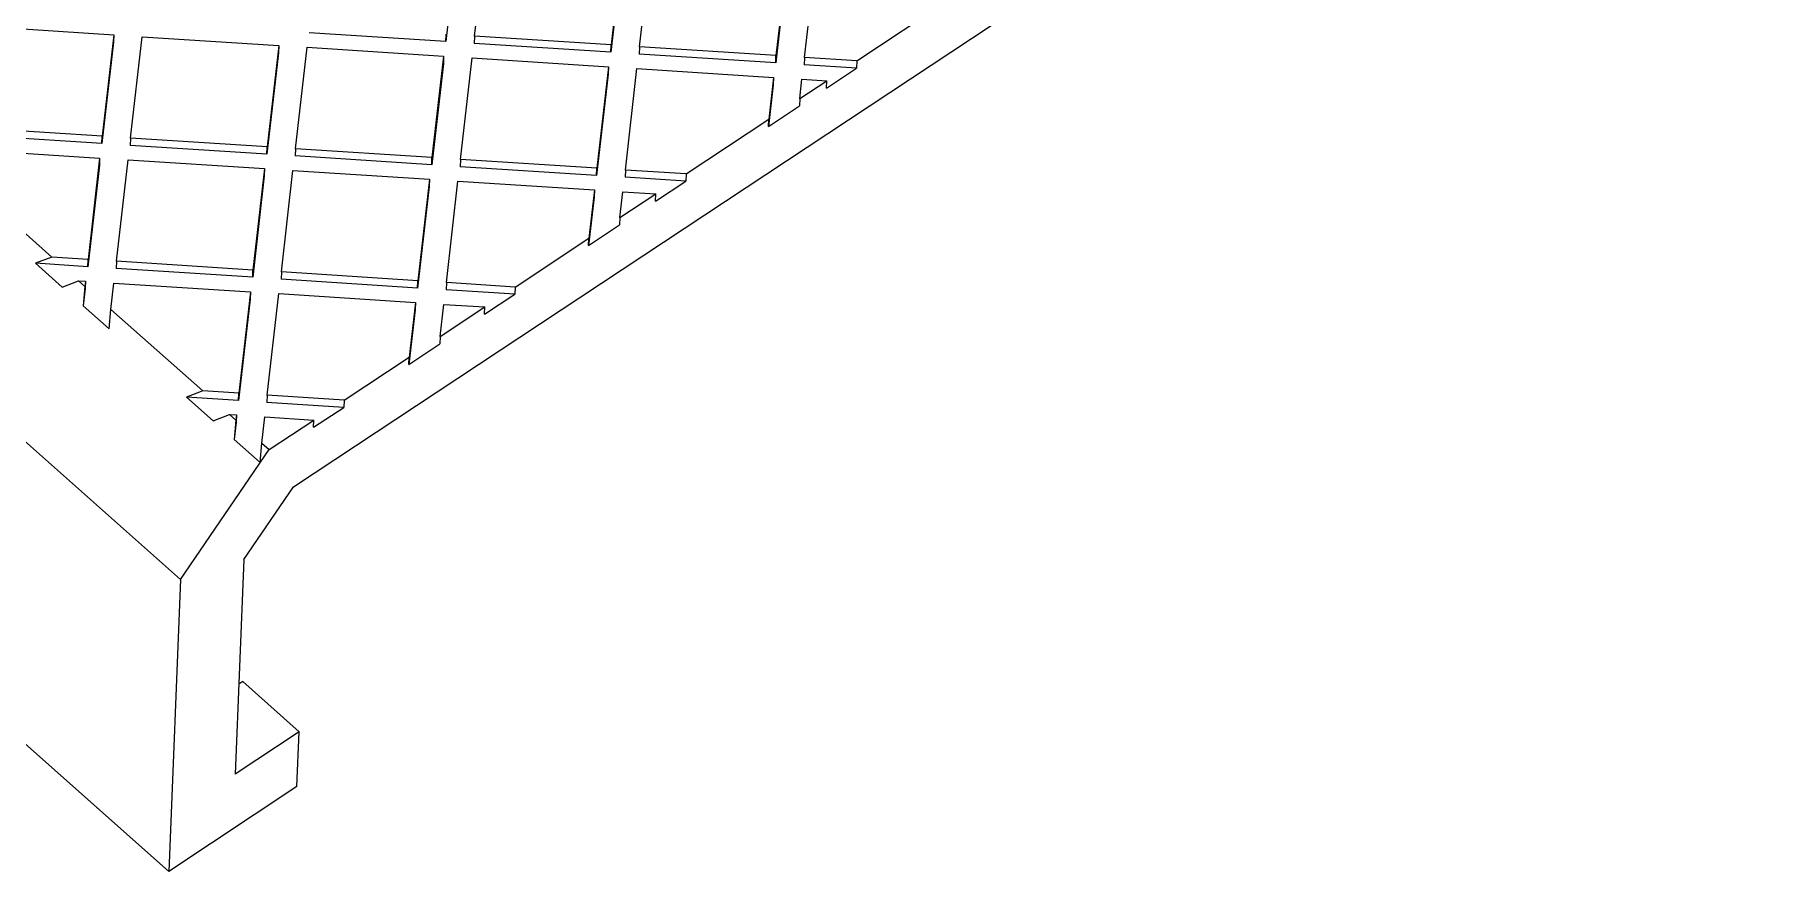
# Model space of a CAD drawing. Header units: millimetres. Extents: x -2140 to -1200, y 2406 to 2649.
# Drawn here: x -1263.66 to -1248.51, y 2438.39 to 2445.73 of the extents above; entities that cross this region are included whole.
import ezdxf

# ---------------------------------------------------------------- set-up
doc = ezdxf.new("R2010")
doc.units = ezdxf.units.MM

msp = doc.modelspace()

# ---------------------------------------------------------------- linework, layer by layer
at = {"color": 7, "linetype": 'Continuous', "lineweight": 25}
for p, q in [((-1261.392, 2441.761), (-1248.509, 2450.282)), ((-1262.381, 2440.951), (-1271.973, 2449.459)), ((-1272.076, 2446.897), (-1262.485, 2438.39)), ((-1259.954, 2446.555), (-1260.056, 2445.666)), ((-1259.803, 2445.714), (-1259.702, 2446.603)), ((-1258.505, 2446.525), (-1258.606, 2445.636)), ((-1258.357, 2445.62), (-1258.255, 2446.509)), ((-1258.507, 2446.461), (-1258.609, 2445.572)), ((-1257.061, 2446.368), (-1257.162, 2445.479)), ((-1257.058, 2446.432), (-1257.16, 2445.543)), ((-1256.91, 2445.527), (-1256.808, 2446.416)), ((-1256.45, 2445.497), (-1255.647, 2446.029)), ((-1264.165, 2445.803), (-1262.968, 2445.725)), ((-1260.056, 2445.666), (-1261.253, 2445.743)), ((-1262.971, 2445.661), (-1263.072, 2444.772)), ((-1262.968, 2445.725), (-1263.07, 2444.836)), ((-1262.968, 2445.725), (-1262.971, 2445.661)), ((-1262.82, 2444.82), (-1262.719, 2445.709)), ((-1262.719, 2445.709), (-1261.521, 2445.632)), ((-1261.521, 2445.632), (-1261.623, 2444.743)), ((-1261.521, 2445.632), (-1261.524, 2445.568)), ((-1261.374, 2444.727), (-1261.272, 2445.616)), ((-1261.272, 2445.616), (-1260.075, 2445.539)), ((-1260.056, 2445.666), (-1260.053, 2445.73)), ((-1259.803, 2445.714), (-1259.806, 2445.649)), ((-1258.609, 2445.572), (-1259.806, 2445.649)), ((-1258.606, 2445.636), (-1259.803, 2445.714)), ((-1258.609, 2445.572), (-1258.606, 2445.636)), ((-1258.357, 2445.62), (-1258.359, 2445.556)), ((-1257.16, 2445.543), (-1258.357, 2445.62)), ((-1261.524, 2445.568), (-1261.626, 2444.679)), ((-1260.077, 2445.475), (-1260.179, 2444.585)), ((-1260.075, 2445.539), (-1260.177, 2444.65)), ((-1260.075, 2445.539), (-1260.077, 2445.475)), ((-1259.927, 2444.633), (-1259.825, 2445.523)), ((-1259.825, 2445.523), (-1258.628, 2445.445)), ((-1258.628, 2445.445), (-1258.73, 2444.556)), ((-1258.628, 2445.445), (-1258.631, 2445.381)), ((-1257.162, 2445.479), (-1258.359, 2445.556)), ((-1257.162, 2445.479), (-1257.16, 2445.543)), ((-1256.91, 2445.527), (-1256.913, 2445.463)), ((-1256.453, 2445.433), (-1256.913, 2445.463)), ((-1256.45, 2445.497), (-1256.91, 2445.527)), ((-1256.45, 2445.497), (-1256.453, 2445.433)), ((-1258.631, 2445.381), (-1258.733, 2444.492)), ((-1258.48, 2444.54), (-1258.379, 2445.429)), ((-1258.379, 2445.429), (-1257.182, 2445.352)), ((-1257.184, 2445.288), (-1257.226, 2444.922)), ((-1257.182, 2445.352), (-1257.224, 2444.986)), ((-1257.182, 2445.352), (-1257.184, 2445.288)), ((-1256.952, 2445.166), (-1256.932, 2445.336)), ((-1256.952, 2445.166), (-1256.715, 2445.322)), ((-1256.932, 2445.336), (-1256.715, 2445.322)), ((-1256.718, 2445.258), (-1256.453, 2445.433)), ((-1256.718, 2445.258), (-1256.715, 2445.322)), ((-1256.952, 2445.166), (-1256.954, 2445.102)), ((-1257.949, 2444.506), (-1257.224, 2444.986)), ((-1257.226, 2444.922), (-1256.954, 2445.102)), ((-1257.226, 2444.922), (-1257.224, 2444.986)), ((-1263.072, 2444.772), (-1264.27, 2444.849)), ((-1263.07, 2444.836), (-1264.267, 2444.913)), ((-1263.072, 2444.772), (-1263.07, 2444.836)), ((-1264.289, 2444.722), (-1263.092, 2444.645)), ((-1262.82, 2444.82), (-1262.823, 2444.756)), ((-1261.626, 2444.679), (-1262.823, 2444.756)), ((-1261.623, 2444.743), (-1262.82, 2444.82)), ((-1261.626, 2444.679), (-1261.623, 2444.743)), ((-1261.374, 2444.727), (-1261.376, 2444.663)), ((-1260.177, 2444.65), (-1261.374, 2444.727)), ((-1263.094, 2444.581), (-1263.196, 2443.692)), ((-1263.092, 2444.645), (-1263.193, 2443.756)), ((-1263.092, 2444.645), (-1263.094, 2444.581)), ((-1262.944, 2443.74), (-1262.842, 2444.629)), ((-1262.842, 2444.629), (-1261.645, 2444.552)), ((-1261.645, 2444.552), (-1261.747, 2443.663)), ((-1261.645, 2444.552), (-1261.648, 2444.488)), ((-1261.497, 2443.647), (-1261.396, 2444.536)), ((-1261.396, 2444.536), (-1260.198, 2444.459)), ((-1260.179, 2444.585), (-1261.376, 2444.663)), ((-1260.179, 2444.585), (-1260.177, 2444.65)), ((-1259.927, 2444.633), (-1259.93, 2444.569)), ((-1258.733, 2444.492), (-1259.93, 2444.569)), ((-1258.73, 2444.556), (-1259.927, 2444.633)), ((-1258.733, 2444.492), (-1258.73, 2444.556)), ((-1258.48, 2444.54), (-1258.483, 2444.476)), ((-1257.949, 2444.506), (-1258.48, 2444.54)), ((-1264.315, 2444.491), (-1263.51, 2443.776)), ((-1261.648, 2444.488), (-1261.749, 2443.599)), ((-1260.201, 2444.395), (-1260.303, 2443.505)), ((-1260.198, 2444.459), (-1260.3, 2443.569)), ((-1260.198, 2444.459), (-1260.201, 2444.395)), ((-1260.051, 2443.553), (-1259.949, 2444.442)), ((-1259.949, 2444.442), (-1258.752, 2444.365)), ((-1257.952, 2444.442), (-1258.483, 2444.476)), ((-1258.217, 2444.267), (-1257.952, 2444.442)), ((-1257.949, 2444.506), (-1257.952, 2444.442)), ((-1258.754, 2444.301), (-1258.803, 2443.879)), ((-1258.752, 2444.365), (-1258.8, 2443.943)), ((-1258.752, 2444.365), (-1258.754, 2444.301)), ((-1258.528, 2444.123), (-1258.502, 2444.349)), ((-1258.528, 2444.123), (-1258.214, 2444.331)), ((-1258.502, 2444.349), (-1258.214, 2444.331)), ((-1258.217, 2444.267), (-1258.214, 2444.331)), ((-1258.528, 2444.123), (-1258.531, 2444.059)), ((-1259.448, 2443.514), (-1258.8, 2443.943)), ((-1258.803, 2443.879), (-1258.531, 2444.059)), ((-1258.803, 2443.879), (-1258.8, 2443.943)), ((-1263.51, 2443.776), (-1263.654, 2443.722)), ((-1263.193, 2443.756), (-1263.51, 2443.776)), ((-1263.42, 2443.514), (-1263.654, 2443.722)), ((-1263.196, 2443.692), (-1263.654, 2443.722)), ((-1263.196, 2443.692), (-1263.193, 2443.756)), ((-1262.944, 2443.74), (-1262.947, 2443.676)), ((-1261.749, 2443.599), (-1262.947, 2443.676)), ((-1261.747, 2443.663), (-1262.944, 2443.74)), ((-1261.749, 2443.599), (-1261.747, 2443.663)), ((-1261.497, 2443.647), (-1261.5, 2443.583)), ((-1260.3, 2443.569), (-1261.497, 2443.647)), ((-1263.42, 2443.514), (-1263.276, 2443.569)), ((-1263.276, 2443.569), (-1263.221, 2443.52)), ((-1263.276, 2443.569), (-1263.215, 2443.565)), ((-1263.221, 2443.52), (-1263.235, 2443.35)), ((-1263.218, 2443.501), (-1263.235, 2443.35)), ((-1263.215, 2443.565), (-1263.221, 2443.52)), ((-1263.215, 2443.565), (-1263.218, 2443.501)), ((-1262.992, 2443.317), (-1262.966, 2443.549)), ((-1262.966, 2443.549), (-1261.769, 2443.472)), ((-1261.769, 2443.472), (-1261.87, 2442.583)), ((-1261.769, 2443.472), (-1261.771, 2443.408)), ((-1260.303, 2443.505), (-1261.5, 2443.583)), ((-1260.303, 2443.505), (-1260.3, 2443.569)), ((-1260.051, 2443.553), (-1260.053, 2443.489)), ((-1259.451, 2443.45), (-1260.053, 2443.489)), ((-1259.448, 2443.514), (-1260.051, 2443.553)), ((-1259.448, 2443.514), (-1259.451, 2443.45)), ((-1263.235, 2443.35), (-1263.007, 2443.148)), ((-1263.007, 2443.148), (-1262.992, 2443.317)), ((-1262.992, 2443.317), (-1262.187, 2442.603)), ((-1261.771, 2443.408), (-1261.873, 2442.519)), ((-1261.621, 2442.567), (-1261.519, 2443.456)), ((-1261.519, 2443.456), (-1260.322, 2443.378)), ((-1260.325, 2443.314), (-1260.379, 2442.836)), ((-1260.322, 2443.378), (-1260.377, 2442.9)), ((-1260.322, 2443.378), (-1260.325, 2443.314)), ((-1260.105, 2443.08), (-1260.073, 2443.362)), ((-1260.105, 2443.08), (-1259.713, 2443.339)), ((-1260.073, 2443.362), (-1259.713, 2443.339)), ((-1259.716, 2443.275), (-1259.451, 2443.45)), ((-1259.716, 2443.275), (-1259.713, 2443.339)), ((-1260.379, 2442.836), (-1260.107, 2443.016)), ((-1260.105, 2443.08), (-1260.107, 2443.016)), ((-1260.947, 2442.523), (-1260.377, 2442.9)), ((-1260.379, 2442.836), (-1260.377, 2442.9)), ((-1262.187, 2442.603), (-1262.331, 2442.548)), ((-1261.87, 2442.583), (-1262.187, 2442.603)), ((-1261.873, 2442.519), (-1261.87, 2442.583)), ((-1261.621, 2442.567), (-1261.624, 2442.502)), ((-1260.947, 2442.523), (-1261.621, 2442.567)), ((-1262.097, 2442.341), (-1262.331, 2442.548)), ((-1261.873, 2442.519), (-1262.331, 2442.548)), ((-1260.95, 2442.459), (-1261.624, 2442.502)), ((-1261.215, 2442.284), (-1260.95, 2442.459)), ((-1260.947, 2442.523), (-1260.95, 2442.459)), ((-1262.097, 2442.341), (-1261.953, 2442.396)), ((-1261.953, 2442.396), (-1261.898, 2442.346)), ((-1261.953, 2442.396), (-1261.892, 2442.392)), ((-1261.898, 2442.346), (-1261.912, 2442.177)), ((-1261.895, 2442.328), (-1261.912, 2442.177)), ((-1261.892, 2442.392), (-1261.898, 2442.346)), ((-1261.892, 2442.392), (-1261.895, 2442.328)), ((-1261.669, 2442.144), (-1261.643, 2442.376)), ((-1261.643, 2442.376), (-1261.212, 2442.348)), ((-1261.606, 2442.088), (-1261.212, 2442.348)), ((-1261.215, 2442.284), (-1261.212, 2442.348)), ((-1261.912, 2442.177), (-1261.684, 2441.974)), ((-1261.684, 2441.974), (-1261.669, 2442.144)), ((-1261.669, 2442.144), (-1261.606, 2442.088)), ((-1262.381, 2440.951), (-1261.606, 2442.088)), ((-1261.827, 2441.124), (-1261.392, 2441.761)), ((-1261.827, 2441.124), (-1261.903, 2439.242)), ((-1262.381, 2440.951), (-1262.485, 2438.39)), ((-1261.837, 2440.054), (-1261.871, 2440.031)), ((-1261.837, 2440.054), (-1261.341, 2439.614)), ((-1261.341, 2439.614), (-1261.903, 2439.242)), ((-1261.361, 2439.134), (-1261.341, 2439.614)), ((-1261.361, 2439.134), (-1262.485, 2438.39))]:
    msp.add_line(p, q, dxfattribs=at)

doc.saveas('drawing.dxf')
